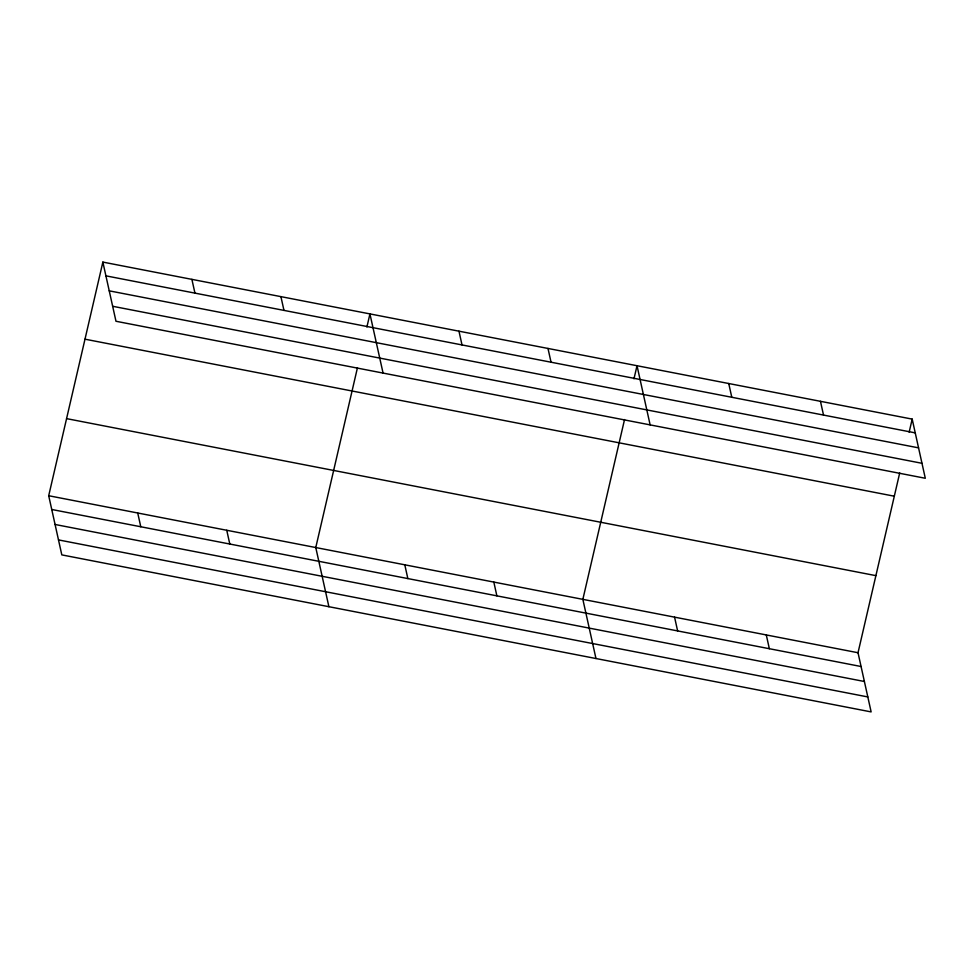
<?xml version="1.0" encoding="UTF-8"?>
<svg xmlns="http://www.w3.org/2000/svg" width="974" height="974" viewBox="0 0 974 974"><rect width="100%" height="100%" fill="white"/><g stroke="black" fill="none" stroke-linecap="round" stroke-linejoin="round"><path stroke-width="1.46" d="M899.708 472.938L858.021 652.738L871.133 711.909L61.812 554.888L48.7 495.729L102.867 262.091L912.188 419.112L925.3 478.271L115.979 321.262L102.867 262.091M357.458 367.734L315.771 547.546L328.895 606.705M366.906 326.996L369.937 313.908L383.062 373.066M624.541 419.551L582.854 599.363L595.966 658.521M633.977 378.813L637.02 365.725L650.133 424.883M909.144 432.2L912.188 419.112M105.922 275.849L915.231 432.87M109.234 290.836L918.555 447.857M112.655 306.274L921.976 463.295M84.994 339.183L894.302 496.204M66.573 418.625L875.894 575.646M48.7 495.729L858.021 652.738M51.756 509.487L861.065 666.508M55.068 524.475L864.388 681.496M58.501 539.913L867.81 696.934M820.461 401.312L823.517 415.082M728.735 383.512L731.791 397.282M766.294 634.951L769.35 648.708M674.568 617.151L677.624 630.921M547.985 348.448L551.041 362.218M458.961 331.172L462.017 344.942M493.83 582.087L496.874 595.845M404.794 564.81L407.85 578.58M280.914 296.632L283.97 310.402M191.89 279.355L194.946 293.125M226.747 530.27L229.803 544.028M137.724 512.994L140.78 526.764"/></g></svg>
